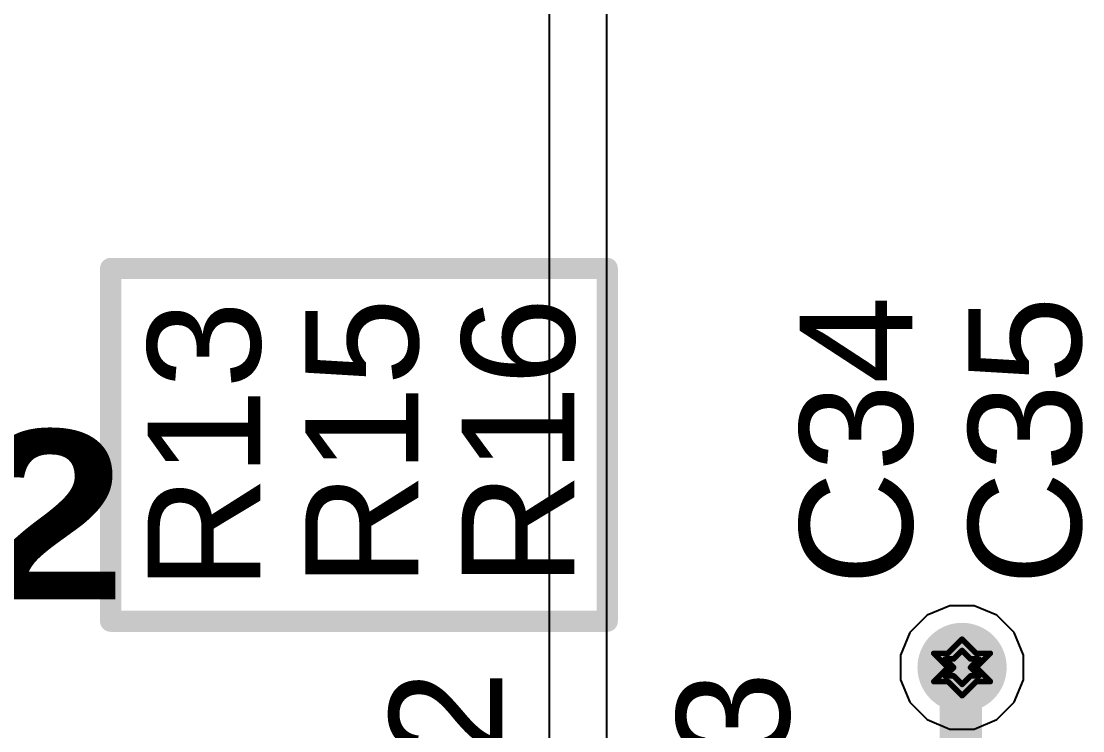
# Model space of a CAD drawing. Header units: inches. Extents: x -5 to 5328, y -4 to 5281.
# Drawn here: x 63.25 to 72.81, y 64.44 to 70.83 of the extents above; entities that cross this region are included whole.
import ezdxf

# ---------------------------------------------------------------- set-up
doc = ezdxf.new("R2010")
doc.units = ezdxf.units.IN
for name, color, linetype in [('Bottom Layer', 5, 'Continuous'), ('Bottom Solder', 6, 'Continuous'), ('Drill Drawing', 1, 'Continuous'), ('Layer 1', 16, 'Continuous'), ('Layer 2', 76, 'Continuous'), ('Top Layer', 1, 'Continuous'), ('Top Overlay', 2, 'Continuous'), ('Top Solder', 216, 'Continuous'), ('Via Holes', 16, 'Continuous')]:
    doc.layers.add(name, color=color, linetype=linetype)
doc.styles.add('Arial', font='', dxfattribs={"height": 0.2})
doc.styles.add('Arial Black_Bold', font='', dxfattribs={"height": 0.2})
doc.styles.get('Arial').set_extended_font_data('Arial')
doc.styles.get('Arial Black_Bold').set_extended_font_data('Arial Black', bold=True)

msp = doc.modelspace()

# ---------------------------------------------------------------- hatches: boundary and pattern name
at = {"layer": 'Bottom Layer'}
h = msp.add_hatch(color=5, dxfattribs=at)
edge = h.paths.add_edge_path()
edge.add_arc((71.7232, 65.0146), 0.3, 0, 360)
at = {"layer": 'Bottom Solder'}
h = msp.add_hatch(color=6, dxfattribs=at)
edge = h.paths.add_edge_path()
edge.add_arc((71.7232, 65.0146), 0.4016, 0, 360)
at = {"layer": 'Layer 1'}
h = msp.add_hatch(color=16, dxfattribs=at)
edge = h.paths.add_edge_path()
edge.add_arc((71.7232, 65.0146), 0.3, 0, 360)
at = {"layer": 'Layer 2'}
h = msp.add_hatch(color=76, dxfattribs=at)
edge = h.paths.add_edge_path()
edge.add_arc((71.7232, 65.0146), 0.3, 0, 360)
at = {"layer": 'Top Layer'}
h = msp.add_hatch(color=1, dxfattribs=at)
edge = h.paths.add_edge_path()
edge.add_arc((71.7232, 65.0146), 0.3, 0, 360)
at = {"layer": 'Top Solder'}
h = msp.add_hatch(color=216, dxfattribs=at)
edge = h.paths.add_edge_path()
edge.add_arc((71.7232, 65.0146), 0.4016, 0, 360)
at = {"layer": 'Via Holes'}
h = msp.add_hatch(color=7, dxfattribs=at)
edge = h.paths.add_edge_path()
edge.add_arc((71.7232, 65.0146), 0.15, 0, 360)

# ---------------------------------------------------------------- linework, layer by layer
at = {"layer": 'Bottom Layer'}
for p, q in [((68.5252, 29.7086), (68.5252, 75.541)), ((68.0072, 75.0231), (68.0072, 30.2266)), ((71.613, 65.5686), (71.4094, 65.4843)), ((71.8334, 65.5686), (71.613, 65.5686)), ((72.037, 65.4843), (71.8334, 65.5686)), ((71.4094, 65.4843), (71.2535, 65.3284)), ((72.1928, 65.3284), (72.037, 65.4843)), ((71.2535, 65.3284), (71.1692, 65.1248)), ((72.2772, 65.1248), (72.1928, 65.3284)), ((71.1692, 65.1248), (71.1692, 64.9044)), ((72.2772, 64.9044), (72.2772, 65.1248)), ((71.1692, 64.9044), (71.2535, 64.7008)), ((72.1928, 64.7008), (72.2772, 64.9044)), ((71.2535, 64.7008), (71.4094, 64.545)), ((72.037, 64.545), (72.1928, 64.7008)), ((71.4094, 64.545), (71.613, 64.4606)), ((71.8334, 64.4606), (72.037, 64.545)), ((71.613, 64.4606), (71.8334, 64.4606))]:
    msp.add_line(p, q, dxfattribs=at)
at = {"layer": 'Drill Drawing'}
for points in [[(71.5962, 65.1416, 0.0508, 0.0508, 0), (71.7232, 65.2686, 0.0508, 0.0508, 0)], [(71.7232, 65.2686, 0.0508, 0.0508, 0), (71.8502, 65.1416, 0.0508, 0.0508, 0)], [(71.647, 65.0908, 0.0508, 0.0508, 0), (71.7232, 65.167, 0.0508, 0.0508, 0)], [(71.7232, 65.167, 0.0508, 0.0508, 0), (71.7994, 65.0908, 0.0508, 0.0508, 0)], [(71.4692, 65.1416, 0.0508, 0.0508, 0), (71.5962, 65.0146, 0.0508, 0.0508, 0)], [(71.4692, 65.1416, 0.0508, 0.0508, 0), (71.5962, 65.1416, 0.0508, 0.0508, 0)], [(71.5708, 65.0908, 0.0508, 0.0508, 0), (71.647, 65.0146, 0.0508, 0.0508, 0)], [(71.5708, 65.0908, 0.0508, 0.0508, 0), (71.647, 65.0908, 0.0508, 0.0508, 0)], [(71.7994, 65.0908, 0.0508, 0.0508, 0), (71.8756, 65.0908, 0.0508, 0.0508, 0)], [(71.7994, 65.0146, 0.0508, 0.0508, 0), (71.8756, 65.0908, 0.0508, 0.0508, 0)], [(71.8502, 65.1416, 0.0508, 0.0508, 0), (71.9772, 65.1416, 0.0508, 0.0508, 0)], [(71.8502, 65.0146, 0.0508, 0.0508, 0), (71.9772, 65.1416, 0.0508, 0.0508, 0)], [(71.4692, 64.8876, 0.0508, 0.0508, 0), (71.5962, 65.0146, 0.0508, 0.0508, 0)], [(71.5708, 64.9384, 0.0508, 0.0508, 0), (71.647, 65.0146, 0.0508, 0.0508, 0)], [(71.7994, 65.0146, 0.0508, 0.0508, 0), (71.8756, 64.9384, 0.0508, 0.0508, 0)], [(71.8502, 65.0146, 0.0508, 0.0508, 0), (71.9772, 64.8876, 0.0508, 0.0508, 0)], [(71.4692, 64.8876, 0.0508, 0.0508, 0), (71.5962, 64.8876, 0.0508, 0.0508, 0)], [(71.5708, 64.9384, 0.0508, 0.0508, 0), (71.647, 64.9384, 0.0508, 0.0508, 0)], [(71.5962, 64.8876, 0.0508, 0.0508, 0), (71.7232, 64.7606, 0.0508, 0.0508, 0)], [(71.647, 64.9384, 0.0508, 0.0508, 0), (71.7232, 64.8622, 0.0508, 0.0508, 0)], [(71.7232, 64.8622, 0.0508, 0.0508, 0), (71.7994, 64.9384, 0.0508, 0.0508, 0)], [(71.7232, 64.7606, 0.0508, 0.0508, 0), (71.8502, 64.8876, 0.0508, 0.0508, 0)], [(71.7994, 64.9384, 0.0508, 0.0508, 0), (71.8756, 64.9384, 0.0508, 0.0508, 0)], [(71.8502, 64.8876, 0.0508, 0.0508, 0), (71.9772, 64.8876, 0.0508, 0.0508, 0)]]:
    msp.add_lwpolyline(points, format="xyseb", dxfattribs=at)
for points in [[(71.7105, 65.2686, 0.0254, 0.0254, 1), (71.7359, 65.2686, 0.0254, 0.0254, 1)], [(71.7105, 65.2686, 0.0254, 0.0254, 1), (71.7359, 65.2686, 0.0254, 0.0254, 1)], [(71.7105, 65.167, 0.0254, 0.0254, 1), (71.7359, 65.167, 0.0254, 0.0254, 1)], [(71.7105, 65.167, 0.0254, 0.0254, 1), (71.7359, 65.167, 0.0254, 0.0254, 1)], [(71.4565, 65.1416, 0.0254, 0.0254, 1), (71.4819, 65.1416, 0.0254, 0.0254, 1)], [(71.4565, 65.1416, 0.0254, 0.0254, 1), (71.4819, 65.1416, 0.0254, 0.0254, 1)], [(71.5581, 65.0908, 0.0254, 0.0254, 1), (71.5835, 65.0908, 0.0254, 0.0254, 1)], [(71.5581, 65.0908, 0.0254, 0.0254, 1), (71.5835, 65.0908, 0.0254, 0.0254, 1)], [(71.5835, 65.1416, 0.0254, 0.0254, 1), (71.6089, 65.1416, 0.0254, 0.0254, 1)], [(71.5835, 65.1416, 0.0254, 0.0254, 1), (71.6089, 65.1416, 0.0254, 0.0254, 1)], [(71.6343, 65.0908, 0.0254, 0.0254, 1), (71.6597, 65.0908, 0.0254, 0.0254, 1)], [(71.6343, 65.0908, 0.0254, 0.0254, 1), (71.6597, 65.0908, 0.0254, 0.0254, 1)], [(71.7867, 65.0908, 0.0254, 0.0254, 1), (71.8121, 65.0908, 0.0254, 0.0254, 1)], [(71.7867, 65.0908, 0.0254, 0.0254, 1), (71.8121, 65.0908, 0.0254, 0.0254, 1)], [(71.8375, 65.1416, 0.0254, 0.0254, 1), (71.8629, 65.1416, 0.0254, 0.0254, 1)], [(71.8375, 65.1416, 0.0254, 0.0254, 1), (71.8629, 65.1416, 0.0254, 0.0254, 1)], [(71.8629, 65.0908, 0.0254, 0.0254, 1), (71.8883, 65.0908, 0.0254, 0.0254, 1)], [(71.8629, 65.0908, 0.0254, 0.0254, 1), (71.8883, 65.0908, 0.0254, 0.0254, 1)], [(71.9645, 65.1416, 0.0254, 0.0254, 1), (71.9899, 65.1416, 0.0254, 0.0254, 1)], [(71.9645, 65.1416, 0.0254, 0.0254, 1), (71.9899, 65.1416, 0.0254, 0.0254, 1)], [(71.5835, 65.0146, 0.0254, 0.0254, 1), (71.6089, 65.0146, 0.0254, 0.0254, 1)], [(71.5835, 65.0146, 0.0254, 0.0254, 1), (71.6089, 65.0146, 0.0254, 0.0254, 1)], [(71.6343, 65.0146, 0.0254, 0.0254, 1), (71.6597, 65.0146, 0.0254, 0.0254, 1)], [(71.6343, 65.0146, 0.0254, 0.0254, 1), (71.6597, 65.0146, 0.0254, 0.0254, 1)], [(71.7867, 65.0146, 0.0254, 0.0254, 1), (71.8121, 65.0146, 0.0254, 0.0254, 1)], [(71.7867, 65.0146, 0.0254, 0.0254, 1), (71.8121, 65.0146, 0.0254, 0.0254, 1)], [(71.8375, 65.0146, 0.0254, 0.0254, 1), (71.8629, 65.0146, 0.0254, 0.0254, 1)], [(71.8375, 65.0146, 0.0254, 0.0254, 1), (71.8629, 65.0146, 0.0254, 0.0254, 1)], [(71.4565, 64.8876, 0.0254, 0.0254, 1), (71.4819, 64.8876, 0.0254, 0.0254, 1)], [(71.4565, 64.8876, 0.0254, 0.0254, 1), (71.4819, 64.8876, 0.0254, 0.0254, 1)], [(71.5581, 64.9384, 0.0254, 0.0254, 1), (71.5835, 64.9384, 0.0254, 0.0254, 1)], [(71.5581, 64.9384, 0.0254, 0.0254, 1), (71.5835, 64.9384, 0.0254, 0.0254, 1)], [(71.5835, 64.8876, 0.0254, 0.0254, 1), (71.6089, 64.8876, 0.0254, 0.0254, 1)], [(71.5835, 64.8876, 0.0254, 0.0254, 1), (71.6089, 64.8876, 0.0254, 0.0254, 1)], [(71.6343, 64.9384, 0.0254, 0.0254, 1), (71.6597, 64.9384, 0.0254, 0.0254, 1)], [(71.6343, 64.9384, 0.0254, 0.0254, 1), (71.6597, 64.9384, 0.0254, 0.0254, 1)], [(71.7105, 64.8622, 0.0254, 0.0254, 1), (71.7359, 64.8622, 0.0254, 0.0254, 1)], [(71.7105, 64.8622, 0.0254, 0.0254, 1), (71.7359, 64.8622, 0.0254, 0.0254, 1)], [(71.7867, 64.9384, 0.0254, 0.0254, 1), (71.8121, 64.9384, 0.0254, 0.0254, 1)], [(71.7867, 64.9384, 0.0254, 0.0254, 1), (71.8121, 64.9384, 0.0254, 0.0254, 1)], [(71.8375, 64.8876, 0.0254, 0.0254, 1), (71.8629, 64.8876, 0.0254, 0.0254, 1)], [(71.8375, 64.8876, 0.0254, 0.0254, 1), (71.8629, 64.8876, 0.0254, 0.0254, 1)], [(71.8629, 64.9384, 0.0254, 0.0254, 1), (71.8883, 64.9384, 0.0254, 0.0254, 1)], [(71.8629, 64.9384, 0.0254, 0.0254, 1), (71.8883, 64.9384, 0.0254, 0.0254, 1)], [(71.9645, 64.8876, 0.0254, 0.0254, 1), (71.9899, 64.8876, 0.0254, 0.0254, 1)], [(71.9645, 64.8876, 0.0254, 0.0254, 1), (71.9899, 64.8876, 0.0254, 0.0254, 1)], [(71.7105, 64.7606, 0.0254, 0.0254, 1), (71.7359, 64.7606, 0.0254, 0.0254, 1)], [(71.7105, 64.7606, 0.0254, 0.0254, 1), (71.7359, 64.7606, 0.0254, 0.0254, 1)]]:
    msp.add_lwpolyline(points, format="xyseb", close=True, dxfattribs=at)
at = {"layer": 'Layer 2'}
for p, q in [((71.613, 65.5686), (71.4094, 65.4843)), ((71.8334, 65.5686), (71.613, 65.5686)), ((72.037, 65.4843), (71.8334, 65.5686)), ((71.4094, 65.4843), (71.2535, 65.3284)), ((72.1928, 65.3284), (72.037, 65.4843)), ((71.2535, 65.3284), (71.1692, 65.1248)), ((72.2772, 65.1248), (72.1928, 65.3284)), ((71.1692, 65.1248), (71.1692, 64.9044)), ((72.2772, 64.9044), (72.2772, 65.1248)), ((71.1692, 64.9044), (71.2535, 64.7008)), ((72.1928, 64.7008), (72.2772, 64.9044)), ((71.2535, 64.7008), (71.4094, 64.545)), ((72.037, 64.545), (72.1928, 64.7008)), ((71.4094, 64.545), (71.613, 64.4606)), ((71.8334, 64.4606), (72.037, 64.545)), ((71.613, 64.4606), (71.8334, 64.4606))]:
    msp.add_line(p, q, dxfattribs=at)
at = {"layer": 'Top Layer'}
for points in [[(71.7122, 65.0036, 0.381, 0.381, 0), (71.7232, 65.0146, 0.381, 0.381, 0)], [(71.7122, 64.0592, 0.381, 0.381, 0), (71.7122, 65.0036, 0.381, 0.381, 0)]]:
    msp.add_lwpolyline(points, format="xyseb", dxfattribs=at)
for points in [[(71.617, 65.0036, 0.1905, 0.1905, 1), (71.8075, 65.0036, 0.1905, 0.1905, 1)], [(71.617, 65.0036, 0.1905, 0.1905, 1), (71.8075, 65.0036, 0.1905, 0.1905, 1)], [(71.6279, 65.0146, 0.1905, 0.1905, 1), (71.8184, 65.0146, 0.1905, 0.1905, 1)]]:
    msp.add_lwpolyline(points, format="xyseb", close=True, dxfattribs=at)
at = {"layer": 'Top Overlay'}
for points in [[(64.0588, 68.6054, 0.1905, 0.1905, 0), (68.5292, 68.6054, 0.1905, 0.1905, 0)], [(64.0588, 65.4304, 0.1905, 0.1905, 0), (64.0588, 68.6054, 0.1905, 0.1905, 0)], [(68.5292, 65.4304, 0.1905, 0.1905, 0), (68.5292, 68.6054, 0.1905, 0.1905, 0)], [(64.0588, 65.4304, 0.1905, 0.1905, 0), (68.5292, 65.4304, 0.1905, 0.1905, 0)]]:
    msp.add_lwpolyline(points, format="xyseb", dxfattribs=at)
for points in [[(64.0112, 68.6054, 0.0952, 0.0952, 1), (64.1064, 68.6054, 0.0952, 0.0952, 1)], [(64.0112, 68.6054, 0.0952, 0.0952, 1), (64.1064, 68.6054, 0.0952, 0.0952, 1)], [(68.4816, 68.6054, 0.0952, 0.0952, 1), (68.5768, 68.6054, 0.0952, 0.0952, 1)], [(68.4816, 68.6054, 0.0952, 0.0952, 1), (68.5768, 68.6054, 0.0952, 0.0952, 1)], [(64.0112, 65.4304, 0.0952, 0.0952, 1), (64.1064, 65.4304, 0.0952, 0.0952, 1)], [(64.0112, 65.4304, 0.0952, 0.0952, 1), (64.1064, 65.4304, 0.0952, 0.0952, 1)], [(68.4816, 65.4304, 0.0952, 0.0952, 1), (68.5768, 65.4304, 0.0952, 0.0952, 1)], [(68.4816, 65.4304, 0.0952, 0.0952, 1), (68.5768, 65.4304, 0.0952, 0.0952, 1)]]:
    msp.add_lwpolyline(points, format="xyseb", close=True, dxfattribs=at)

# ---------------------------------------------------------------- texts
for s, height, rotation, style, p in [('R13', 1.016, 90, 'Arial', (65.4067, 65.7097)), ('R15', 1.016, 90, 'Arial', (66.8272, 65.7356)), ('R16', 1.016, 90, 'Arial', (68.2337, 65.7399)), ('C34', 1.016, 90, 'Arial', (71.2763, 65.7521)), ('C35', 1.016, 90, 'Arial', (72.7953, 65.7521)), ('2', 1.524, 360, 'Arial Black_Bold', (62.8432, 65.6277)), ('R12', 1.016, 90, 'Arial', (67.5837, 62.3838)), ('C43', 1.016, 90, 'Arial', (70.1688, 62.3747))]:
    msp.add_text(s, height=height, rotation=rotation, dxfattribs=dict(at, style=style)).set_placement(p)

doc.saveas('drawing.dxf')
